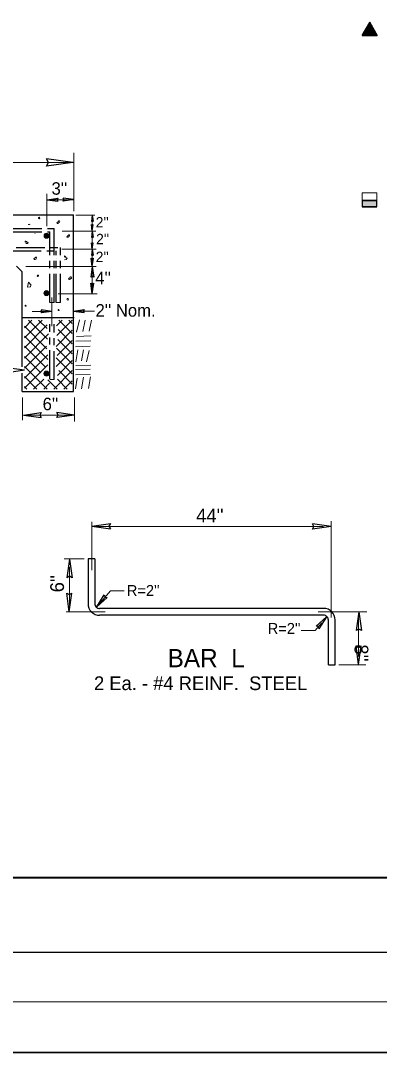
# Model space of a CAD drawing. Extents: x -48 to 619, y -349 to 186.
# Drawn here: x 487.4 to 523.6, y -349.3 to -245.4 of the extents above; entities that cross this region are included whole.
import ezdxf

# ---------------------------------------------------------------- set-up
doc = ezdxf.new("R2010")
doc.units = 0
doc.header["$LTSCALE"] = 0.48
doc.linetypes.add('LONG_DASH_SHORT_DASH', pattern=[9.9, 6, -1.2, 1.5, -1.2])
doc.layers.add('1', color=7, linetype='Continuous', lineweight=25)
doc.layers.add('15', color=7, linetype='Continuous', lineweight=13)

msp = doc.modelspace()

# ---------------------------------------------------------------- hatches: boundary and pattern name
at = {"layer": '1'}
for points in [[(521.8043, -264.1751), (523.2929, -264.1751), (523.2929, -263.5122), (521.8043, -263.5122)], [(490.3072, -267.072, 1), (489.7998, -267.072, 1)], [(490.2871, -272.8502, 1), (489.7798, -272.8502, 1)], [(490.2871, -280.9467, 1), (489.7798, -280.9467, 1)]]:
    msp.add_hatch(color=256, dxfattribs=at).paths.add_polyline_path(points)

# ---------------------------------------------------------------- linework, layer by layer
for p, q in [((492.6791, -259.6903), (490.038, -259.3276)), ((492.6791, -259.6903), (490.038, -260.0532)), ((490.1289, -263.4421), (491.1934, -263.2957)), ((490.1289, -263.4421), (491.1934, -263.5883)), ((492.7839, -263.441), (491.7193, -263.2947)), ((492.7839, -263.441), (491.7193, -263.5872)), ((472.4305, -264.9664), (492.757, -264.9664)), ((492.757, -282.7559), (492.757, -264.9664)), ((494.6513, -264.9862), (494.5634, -265.6249)), ((494.6513, -264.9862), (494.7391, -265.6249)), ((494.6513, -266.6116), (494.5634, -267.2501)), ((494.6518, -266.5936), (494.5639, -265.9549)), ((494.6513, -266.6116), (494.7391, -267.2501)), ((494.6518, -266.5936), (494.7396, -265.9549)), ((494.6518, -268.4347), (494.5639, -267.7961)), ((494.6518, -268.4347), (494.7396, -267.7961)), ((494.6513, -268.4338), (494.5634, -269.0726)), ((494.6513, -268.4338), (494.7391, -269.0726)), ((494.6518, -270.1795), (494.5348, -269.328)), ((494.6518, -270.1795), (494.5639, -269.5409)), ((494.6518, -270.1795), (494.769, -269.328)), ((494.6518, -270.1795), (494.7396, -269.5409)), ((487.5874, -270.698), (487.0252, -270.1357)), ((487.5874, -280.2607), (487.5874, -270.698)), ((494.651, -270.1623), (494.5048, -271.2267)), ((494.651, -270.1623), (494.7973, -271.2267)), ((494.6522, -272.9206), (494.5058, -271.8562)), ((494.6522, -272.9206), (494.7983, -271.8562)), ((490.5817, -274.6887), (489.5172, -274.5423)), ((490.5817, -274.6887), (489.5172, -274.8349)), ((492.7572, -274.654), (493.8218, -274.5077)), ((492.7572, -274.654), (493.8218, -274.8003)), ((487.6589, -275.3057), (492.8285, -275.3057)), ((487.8413, -280.6131), (485.1965, -280.2792)), ((487.8413, -280.6131), (485.2037, -281.0045)), ((487.5874, -282.7559), (487.5874, -280.8988)), ((487.5874, -282.7559), (492.757, -282.7559)), ((487.7347, -285.1142), (489.4959, -284.8719)), ((487.7347, -285.1142), (489.4959, -285.3558)), ((492.8556, -285.1125), (491.0951, -284.8704)), ((492.8556, -285.1125), (491.0951, -285.3545)), ((494.5992, -296.3014), (496.4727, -296.0441)), ((494.5992, -296.3014), (496.4727, -296.559)), ((518.6837, -296.3286), (516.8101, -296.0712)), ((518.6837, -296.3286), (516.8101, -296.5858)), ((492.3642, -299.6098), (492.1069, -301.4833)), ((492.3642, -299.6098), (492.6216, -301.4833)), ((494.2246, -299.5759), (494.2246, -304.0999)), ((494.9103, -299.5759), (494.2246, -299.5759)), ((494.9103, -299.5759), (494.9103, -304.1002)), ((492.3372, -304.9093), (492.0798, -303.0354)), ((492.3372, -304.9093), (492.5947, -303.0354)), ((495.0963, -304.4196), (495.8639, -303.2267)), ((495.0963, -304.4196), (496.1572, -303.4778)), ((517.9362, -304.5786), (495.3925, -304.5786)), ((517.9362, -305.2643), (495.3967, -305.2643)), ((521.4892, -304.9337), (521.2318, -306.8074)), ((521.4892, -304.9337), (521.7467, -306.8074)), ((518.2365, -305.4232), (517.1757, -306.3651)), ((518.2365, -305.4232), (517.4688, -306.6162)), ((518.4226, -310.267), (518.4226, -305.7427)), ((519.1083, -310.267), (519.1083, -305.7429)), ((521.4622, -310.233), (521.2049, -308.3596)), ((521.4622, -310.233), (521.7195, -308.3596)), ((518.4226, -310.267), (519.1083, -310.267)), ((269.3605, -339.1593), (614.3895, -339.1593))]:
    msp.add_line(p, q, dxfattribs=at)
at = {"layer": '1', "lineweight": 13}
for p, q in [((492.7842, -264.5943), (492.7842, -258.7273)), ((472.1567, -259.6918), (492.7842, -259.6918)), ((490.0856, -266.1143), (490.0856, -262.8448)), ((492.7842, -263.4417), (490.0856, -263.4417)), ((493.0008, -264.9861), (494.9238, -264.9861)), ((494.6515, -264.9861), (494.6515, -266.5938)), ((491.631, -266.6112), (494.9991, -266.6112)), ((494.6515, -266.6112), (494.6515, -268.4349)), ((491.5936, -268.4349), (495.0366, -268.4349)), ((494.6515, -268.4337), (494.6515, -270.1798)), ((487.9535, -270.162), (495.0553, -270.162)), ((494.6515, -270.162), (494.6515, -272.9208)), ((491.2297, -272.9221), (495.1491, -272.9221)), ((490.3735, -273.7841), (490.804, -273.7841)), ((490.5819, -276.1608), (490.5819, -273.2967)), ((491.4423, -273.7841), (491.0168, -273.7841)), ((488.5915, -274.6893), (490.5819, -274.6893)), ((492.757, -274.6536), (494.8854, -274.6536)), ((487.8137, -276.3312), (488.5784, -275.5665)), ((487.8137, -277.3458), (489.5941, -275.5665)), ((487.8137, -278.3615), (490.1213, -276.054)), ((490.0933, -278.4417), (487.8137, -276.162)), ((490.1406, -277.473), (488.2338, -275.5665)), ((490.0989, -276.4163), (489.2492, -275.5665)), ((491.0432, -276.1474), (491.6243, -275.5665)), ((491.0897, -277.1162), (492.6372, -275.5692)), ((492.6372, -276.924), (491.2799, -275.5665)), ((492.6372, -275.9082), (492.2951, -275.5665)), ((493.0636, -276.7613), (493.3587, -275.5211)), ((493.7097, -276.7114), (493.9303, -275.5709)), ((494.3558, -276.6616), (494.5765, -275.5709)), ((487.8137, -279.3771), (490.2314, -276.9596)), ((490.1783, -279.5417), (487.8137, -277.1778)), ((491.0051, -278.2163), (492.6372, -276.5847)), ((492.6372, -277.9389), (491.2208, -276.5231)), ((493.0602, -277.2001), (494.5513, -277.1502)), ((487.8137, -280.3922), (490.0366, -278.1696)), ((489.962, -280.3406), (487.8137, -278.1927)), ((491.1176, -279.1193), (492.6372, -277.5999)), ((492.6372, -278.9543), (491.1962, -277.5137)), ((492.9608, -278.2446), (494.4518, -278.1947)), ((493.0106, -277.6974), (494.5017, -277.6477)), ((487.8137, -281.4083), (490.171, -279.0503)), ((489.4688, -280.8637), (487.8137, -279.2083)), ((491.0328, -280.2197), (492.6372, -278.6155)), ((492.6372, -279.9702), (491.0399, -278.3727)), ((493.0137, -279.7455), (493.2097, -278.555)), ((493.5605, -279.6461), (493.7811, -278.555)), ((494.0574, -279.7455), (494.3529, -278.6048)), ((487.8137, -282.4232), (490.165, -280.0713)), ((490.0983, -282.508), (487.8137, -280.2234)), ((492.6372, -280.9848), (491.0151, -279.3631)), ((491.1452, -281.1221), (492.6372, -279.6311)), ((493.0106, -280.1347), (494.5017, -280.0848)), ((489.0832, -282.508), (487.8137, -281.2388)), ((490.7752, -282.508), (492.6372, -280.646)), ((492.6372, -282.0008), (491.2753, -280.6391)), ((492.9608, -280.5327), (494.4518, -280.4828)), ((492.9608, -281.0796), (494.4518, -281.0298)), ((493.5603, -282.4809), (493.7811, -281.2908)), ((494.2562, -282.4313), (494.4772, -281.2657)), ((488.0672, -282.508), (487.8137, -282.2546)), ((488.7453, -282.508), (489.7622, -281.4907)), ((489.7601, -282.508), (490.3558, -281.9122)), ((491.113, -282.508), (490.1943, -281.5887)), ((490.3667, -281.5535), (490.804, -281.5535)), ((492.1292, -282.508), (491.1413, -281.5199)), ((491.7912, -282.508), (492.6372, -281.6617)), ((492.9639, -282.4809), (493.135, -281.3901)), ((487.6273, -285.6223), (487.6273, -283.3446)), ((492.856, -285.765), (492.856, -283.3446)), ((487.7345, -285.1132), (492.856, -285.1132)), ((494.5986, -300.7282), (494.5986, -295.8688)), ((518.7126, -305.4935), (518.7126, -295.7838)), ((494.7138, -296.3296), (517.9198, -296.3296)), ((491.8106, -299.5802), (493.8528, -299.5802)), ((492.3653, -304.2892), (492.3653, -300.4248)), ((492.0267, -304.9241), (495.9459, -304.9241)), ((522.2803, -304.9188), (517.387, -304.9188)), ((521.4612, -305.5537), (521.4612, -309.4181)), ((522.1904, -310.2628), (519.48, -310.2628)), ((254.3589, -344.1601), (614.3895, -344.1601))]:
    msp.add_line(p, q, dxfattribs=at)
at = {"layer": '1', "linetype": 'LONG_DASH_SHORT_DASH'}
for p, q in [((472.4407, -266.3318), (490.804, -266.3318)), ((472.4407, -266.6897), (490.3735, -266.6897)), ((490.3735, -273.7841), (490.3735, -266.6897)), ((490.804, -273.7841), (490.804, -266.3318)), ((453.3745, -268.6047), (491.0168, -268.6047)), ((453.7297, -268.247), (491.4423, -268.247)), ((491.0168, -273.7841), (491.0168, -268.6047)), ((491.4423, -273.7841), (491.4423, -268.247)), ((490.3735, -281.4828), (490.3735, -275.964)), ((490.804, -281.5535), (490.804, -275.964))]:
    msp.add_line(p, q, dxfattribs=at)
at = {"layer": '1', "lineweight": 40}
msp.add_line((284.3612, -331.659), (609.3887, -331.659), dxfattribs=at)
at = {"layer": '1', "lineweight": 35}
msp.add_lwpolyline([(619.4594, -79.8166), (248.8931, -79.8166), (248.8931, -349.2563), (619.4594, -349.2563)], close=True, dxfattribs=at)
at = {"layer": '1'}
for points in [[(490.038, -260.0532), (490.242, -259.6869), (490.038, -259.3276)], [(491.1934, -263.2957), (491.1111, -263.4437), (491.1934, -263.5883)], [(491.7193, -263.5872), (491.8017, -263.4395), (491.7193, -263.2947)], [(494.7391, -265.6249), (494.6502, -265.5755), (494.5634, -265.6249)], [(494.5639, -265.9549), (494.6527, -266.0043), (494.7396, -265.9549)], [(494.7391, -267.2501), (494.6502, -267.2007), (494.5634, -267.2501)], [(494.5639, -267.7961), (494.6527, -267.8455), (494.7396, -267.7961)], [(494.5348, -269.328), (494.6531, -269.3938), (494.769, -269.328)], [(494.7391, -269.0726), (494.6502, -269.0232), (494.5634, -269.0726)], [(494.5639, -269.5409), (494.6527, -269.5903), (494.7396, -269.5409)], [(494.7973, -271.2267), (494.6494, -271.1445), (494.5048, -271.2267)], [(494.5058, -271.8562), (494.6536, -271.9384), (494.7983, -271.8562)], [(489.5172, -274.8349), (489.5994, -274.6872), (489.5172, -274.5423)], [(493.8218, -274.5077), (493.7395, -274.6557), (493.8218, -274.8003)], [(489.4959, -284.8719), (489.3592, -285.1165), (489.4959, -285.3558)], [(491.0951, -285.3545), (491.2309, -285.1097), (491.0951, -284.8704)], [(496.4727, -296.0441), (496.3278, -296.3043), (496.4727, -296.559)], [(516.8101, -296.5858), (516.9548, -296.3258), (516.8101, -296.0712)], [(492.6216, -301.4833), (492.3616, -301.3385), (492.1069, -301.4833)], [(492.0798, -303.0354), (492.3401, -303.1804), (492.5947, -303.0354)], [(495.8639, -303.2267), (495.9415, -303.4362), (496.1572, -303.4778)], [(517.4688, -306.6162), (517.3914, -306.4068), (517.1757, -306.3651)], [(521.7467, -306.8074), (521.4864, -306.6624), (521.2318, -306.8074)], [(521.2049, -308.3596), (521.4649, -308.5044), (521.7195, -308.3596)]]:
    msp.add_lwpolyline(points, dxfattribs=at)
at = {"layer": '1', "lineweight": 13}
msp.add_lwpolyline([(521.8043, -264.1751), (523.2929, -264.1751), (523.2929, -263.5122), (521.8043, -263.5122)], close=True, dxfattribs=at)
for points in [[(491.3581, -265.7497), (491.2908, -265.7834), (491.2349, -265.817), (491.1791, -265.8282), (491.1226, -265.8282), (491.0895, -265.7724), (491.1226, -265.7164), (491.1791, -265.7049), (491.2239, -265.6605), (491.2576, -265.6157), (491.302, -265.5817), (491.3581, -265.5817), (491.3803, -265.6377), (491.3698, -265.6936)], [(487.9175, -267.7744), (487.9843, -267.8082), (488.0402, -267.8415), (488.0965, -267.8533), (488.1527, -267.8533), (488.1858, -267.7971), (488.1527, -267.7411), (488.0965, -267.7293), (488.0514, -267.6854), (488.0177, -267.6404), (487.9733, -267.6064), (487.9175, -267.6064), (487.8947, -267.6622), (487.9057, -267.7183)], [(492.3438, -267.1517), (492.2762, -267.1853), (492.2202, -267.2192), (492.1646, -267.2303), (492.1086, -267.2303), (492.0751, -267.1748), (492.1086, -267.1185), (492.1646, -267.1072), (492.2094, -267.0625), (492.2432, -267.0177), (492.288, -266.9837), (492.3438, -266.9837), (492.3659, -267.0399), (492.3548, -267.0958)], [(489.0252, -269.3819), (488.9582, -269.4155), (488.9024, -269.4488), (488.846, -269.4605), (488.7906, -269.4605), (488.7572, -269.4042), (488.7906, -269.3487), (488.846, -269.3367), (488.8907, -269.2923), (488.9249, -269.2476), (488.9698, -269.214), (489.0252, -269.214), (489.0481, -269.2698), (489.0371, -269.3259)], [(491.0857, -269.3588), (491.0857, -269.3601), (491.0857, -269.3607), (491.0857, -269.3612), (491.0857, -269.362), (491.0857, -269.3625), (491.0857, -269.3637), (491.0857, -269.3642), (491.0857, -269.3646), (491.0857, -269.3653), (491.0857, -269.3654), (491.0857, -269.3657), (491.0857, -269.3661), (491.0857, -269.3665), (491.0857, -269.3669), (491.0857, -269.3672), (491.0857, -269.3673), (491.0857, -269.3682), (491.0857, -269.3684), (491.0857, -269.369), (491.0857, -269.3692), (491.0857, -269.3697), (491.0857, -269.3698), (491.0857, -269.3701), (491.0857, -269.3707), (491.0857, -269.3711), (491.0857, -269.3713), (491.0857, -269.3715), (491.0857, -269.3717), (491.0857, -269.3726), (491.0857, -269.3727)], [(492.1418, -269.3851), (491.8729, -269.105), (491.8482, -269.2242)], [(491.85, -269.4909), (492.0633, -269.4747), (492.1196, -269.3069)], [(488.5076, -272.03), (488.2382, -271.7509), (488.1376, -272.2317), (488.4288, -272.2095), (488.4847, -272.042)], [(492.5341, -271.3847), (492.4667, -271.4177), (492.4109, -271.4517), (492.3548, -271.4628), (492.2988, -271.4628), (492.265, -271.4066), (492.2988, -271.351), (492.3548, -271.3397), (492.3997, -271.295), (492.4337, -271.2502), (492.4776, -271.2166), (492.5341, -271.2166), (492.5566, -271.2724), (492.5455, -271.3283)], [(492.5459, -271.3306), (492.533, -271.3831), (492.5312, -271.3847)], [(495.0958, -304.4193), (496.4788, -302.8046), (497.862, -302.8046)], [(515.6888, -306.8017), (517.0995, -306.8017), (517.7533, -306.0382)]]:
    msp.add_lwpolyline(points, dxfattribs=at)
for centre, radius in [((489.2996, -265.2896), 0.0741), ((490.0535, -267.072), 0.2537), ((489.176, -271.1027), 0.0741), ((490.0335, -272.8502), 0.2537), ((487.9361, -274.122), 0.0538), ((492.1787, -273.4604), 0.0858), ((491.2591, -274.5474), 0.0538), ((490.0335, -280.9467), 0.2537)]:
    msp.add_circle(centre, radius, dxfattribs=at)
for centre, start, end in [((488.3003, -266.008), 13.05424, 167.40495), ((488.8979, -266.769), 258.08607, 281.91393)]:
    msp.add_arc(centre, 0.0858, start, end, dxfattribs=at)
at = {"layer": '1'}
for centre, radius, start, end in [((495.3918, -304.0968), 1.1674, 180.14605, 270.23653), ((495.3918, -304.0968), 0.4816, 180.14605, 270.23653), ((517.941, -305.7461), 1.1674, 0.14605, 90.23653), ((517.941, -305.7461), 0.4816, 0.14605, 90.23653)]:
    msp.add_arc(centre, radius, start, end, dxfattribs=at)
at = {"layer": '15', "lineweight": 25}
for p, q in [((522.3175, -246.0588), (522.8397, -246.0588)), ((522.3388, -246.0214), (522.818, -246.0214)), ((522.3603, -245.9838), (522.7976, -245.9838)), ((522.3815, -245.9467), (522.7759, -245.9467)), ((522.403, -245.9098), (522.7547, -245.9098)), ((522.4244, -245.8724), (522.7341, -245.8724)), ((522.4453, -245.8349), (522.7128, -245.8349)), ((522.4667, -245.7984), (522.6916, -245.7984)), ((522.4884, -245.7609), (522.6705, -245.7609)), ((522.5097, -245.7234), (522.6491, -245.7234)), ((522.5313, -245.6865), (522.6282, -245.6865)), ((522.553, -245.6492), (522.6072, -245.6492)), ((522.5745, -245.6118), (522.5859, -245.6118)), ((521.8257, -246.9145), (523.3256, -246.9145)), ((521.8471, -246.8773), (523.3048, -246.8773)), ((521.8682, -246.8402), (523.2835, -246.8402)), ((521.89, -246.8028), (523.2627, -246.8028)), ((521.9114, -246.7655), (523.241, -246.7655)), ((521.9329, -246.7279), (523.2202, -246.7279)), ((521.9537, -246.6912), (523.1989, -246.6912)), ((521.975, -246.6542), (523.1778, -246.6542)), ((521.9967, -246.6169), (523.1567, -246.6169)), ((522.0179, -246.5793), (523.1356, -246.5793)), ((522.0394, -246.5425), (523.1146, -246.5425)), ((522.0612, -246.5054), (523.0933, -246.5054)), ((522.0825, -246.4679), (523.0717, -246.4679)), ((522.1033, -246.4304), (523.0514, -246.4304)), ((522.1251, -246.3939), (523.0301, -246.3939)), ((522.1467, -246.3564), (523.0085, -246.3564)), ((522.168, -246.3189), (522.9873, -246.3189)), ((522.1892, -246.2816), (522.9664, -246.2816)), ((522.2105, -246.2447), (522.9453, -246.2447)), ((522.2319, -246.2072), (522.9243, -246.2072)), ((522.2534, -246.1706), (522.9028, -246.1706)), ((522.275, -246.133), (522.8818, -246.133)), ((522.2957, -246.0959), (522.8607, -246.0959)), ((521.8043, -263.5122), (523.2929, -263.5122)), ((523.2929, -264.1751), (521.8043, -264.1751))]:
    msp.add_line(p, q, dxfattribs=at)
at = {"layer": '15'}
for p, q in [((521.8043, -262.7647), (523.2929, -262.7647)), ((521.8043, -264.1751), (521.8043, -262.7647)), ((523.2929, -262.7647), (523.2929, -264.1751))]:
    msp.add_line(p, q, dxfattribs=at)
at = {"layer": '15', "lineweight": 25}
for points in [[(522.5766, -245.5873), (521.8082, -246.9272), (523.3446, -246.9272)], [(521.8239, -246.9177), (522.5801, -245.601), (523.3256, -246.9145)], [(522.5766, -245.7661), (521.9515, -246.838), (523.2021, -246.838)], [(522.5766, -245.9447), (522.1119, -246.7486), (523.0408, -246.7486)], [(522.5766, -246.1231), (522.2732, -246.659), (522.8803, -246.659)], [(522.5766, -246.3017), (522.4159, -246.5697), (522.737, -246.5697)], [(522.5766, -246.3912), (522.5051, -246.5162), (522.648, -246.5341)], [(521.8085, -264.1678), (523.2821, -264.1678), (523.2894, -263.5163), (521.8043, -263.5188)]]:
    msp.add_lwpolyline(points, close=True, dxfattribs=at)

# ---------------------------------------------------------------- texts
at = {"layer": '1'}
for s, height, p in [("3''", 1.256, (490.5523, -262.9415)), ("2''", 1.042, (495.0012, -266.2318)), ("2''", 1.042, (495.0387, -267.9215)), ("2''", 1.042, (495.0012, -269.7239)), ("4''", 1.256, (494.952, -271.9454)), ("2'' Nom.", 1.256, (494.9803, -275.2133)), ("6''", 1.256, (489.6545, -284.6282)), ("44''", 1.382, (505.1104, -295.9197)), ("R=2''", 1.1, (498.1304, -303.3244)), ("R=2''", 1.1, (512.3134, -307.1419)), ('BAR  L ', 1.833, (502.2346, -310.4953)), ('2 Ea. - #4 REINF.  STEEL', 1.382, (494.8251, -312.798))]:
    msp.add_text(s, height=height, dxfattribs=at).set_placement(p)
for s, rotation, p in [("6''", 90, (491.8061, -302.957)), ("8''", 270, (521.0588, -308.1952))]:
    msp.add_text(s, height=1.382, rotation=rotation, dxfattribs=at).set_placement(p)

doc.saveas('drawing.dxf')
